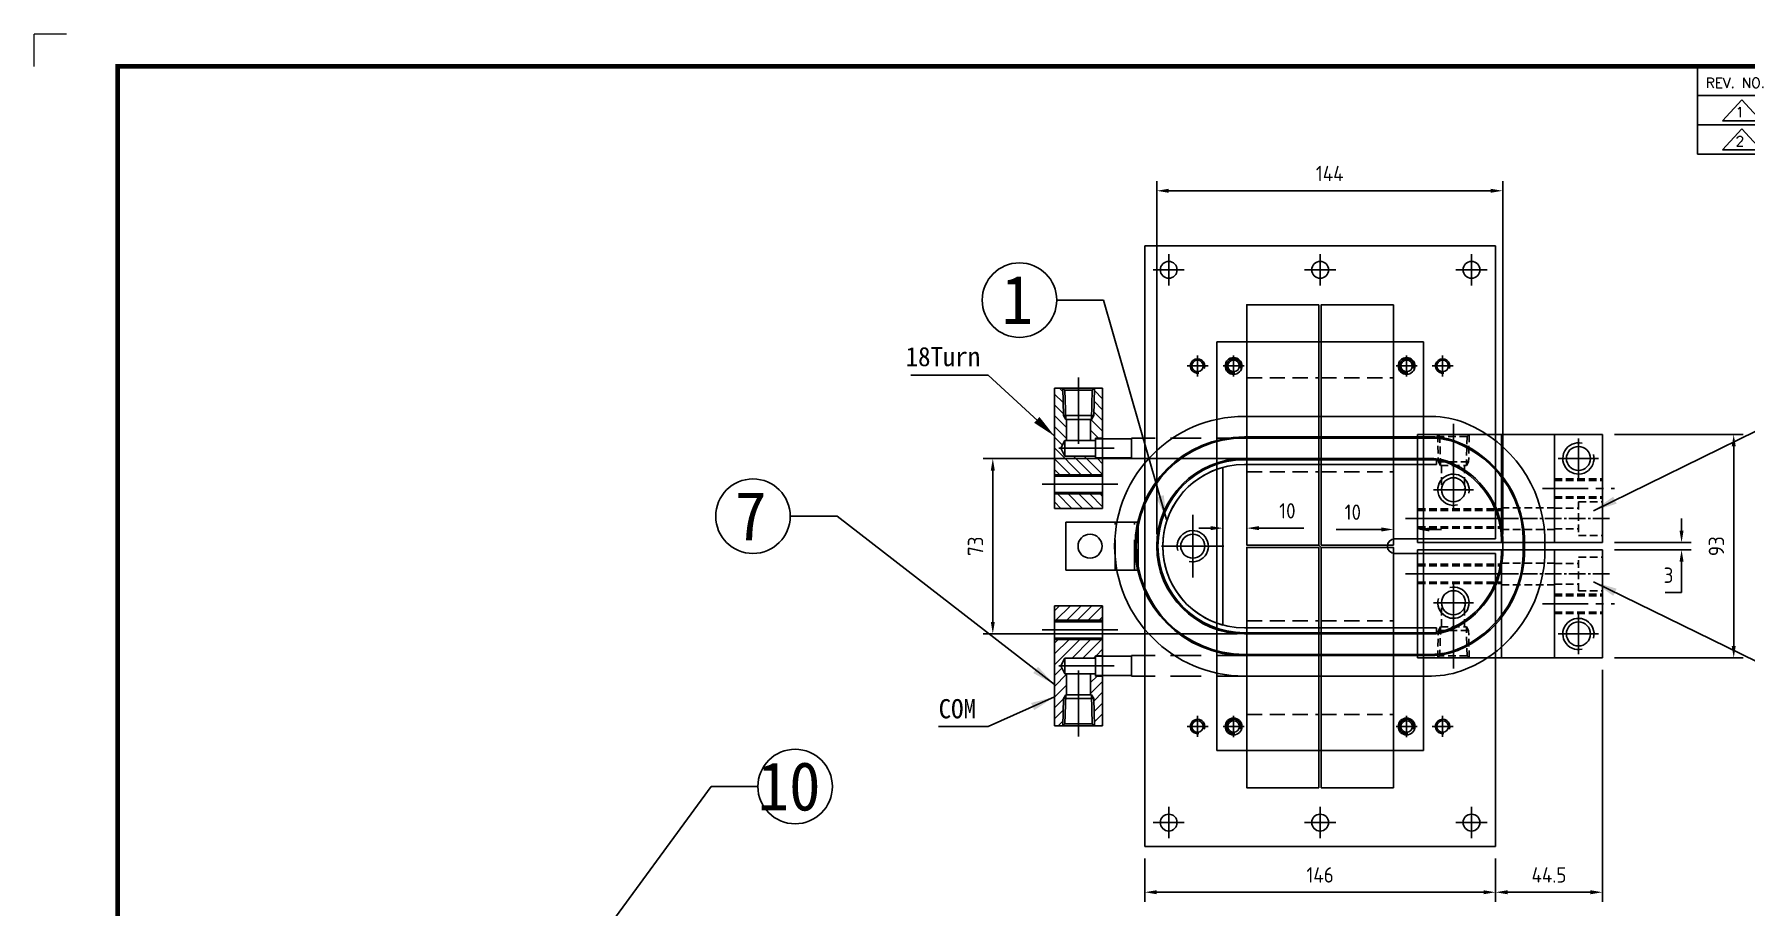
# Model space of a CAD drawing. Header units: millimetres. Extents: x 24815 to 36799, y -9299 to 5469.
# Drawn here: x 25903 to 26615, y -4658 to -4295 of the extents above; entities that cross this region are included whole.
import ezdxf
from ezdxf.enums import TextEntityAlignment as Align

# ---------------------------------------------------------------- set-up
doc = ezdxf.new("R2010")
doc.units = ezdxf.units.MM
for name, pattern in [('CENTER', [50.8, 31.75, -6.35, 6.35, -6.35]), ('CENTER1', [10, 7, -1, 1, -1]), ('CENTER2', [28.575, 19.05, -3.175, 3.175, -3.175]), ('HIDDEN', [9.525, 6.35, -3.175]), ('HIDDEN2', [4.7625, 3.175, -1.5875]), ('HIDDENX2', [19.05, 12.7, -6.35])]:
    doc.linetypes.add(name, pattern=pattern)
doc.layers.add('FORMAT-1', color=7, linetype='Continuous')
doc.styles.add('HAN', font='')
doc.styles.add('RC', font='ROMANC.SHX')
doc.styles.get("Standard").update_dxf_attribs({"font": 'ISOCP.SHX', "bigfont": 'WHGTXT.SHX'})
doc.styles.get('HAN').set_extended_font_data('GulimChe')
doc.dimstyles.new('PS-2', dxfattribs={"dimscale": 2, "dimtxt": 3.2, "dimasz": 2.5, "dimexe": 2, "dimexo": 2.5, "dimgap": 2, "dimtad": 1, "dimtoh": 1, "dimrnd": 0.05, "dimzin": 12, "dimdsep": 46, "dimtxsty": 'Standard', "dimcen": 0, "dimclrt": 2, "dimazin": 3, "dimtfac": 1, "dimtofl": 0, "dimtmove": 0, "dimatfit": 3, "dimfxl": 0, "dimtolj": 1, "dimtzin": 0, "dimarcsym": 0})

# ---------------------------------------------------------------- blocks, each defined once
blk = doc.blocks.new('format-3')
at = {"color": 3, "lineweight": 9}
for p in [(0, 286.3), (5, 291.3)]:
    blk.add_line(p, (0, 291.3), dxfattribs=at)
at = {"color": 180}
for q in [(258.97, 286.3), (414.5, 281.75)]:
    blk.add_line((258.97, 281.75), q, dxfattribs=at)
at = {"layer": 'FORMAT-1', "const_width": 0.7}
blk.add_lwpolyline([(13, 5), (13, 286.3), (414.5, 286.3), (414.5, 5)], close=True, dxfattribs=at)
at = {"color": 2, "style": 'RC'}
blk.add_text('REV. NO.', height=1.56, dxfattribs=at).set_placement((260.23, 282.95))
at = {"style": 'HAN'}
for tag, height, p in [('MODEL-NAME', 3, (386.1, 31.53)), ('SCALE', 2.7, (320.81, 26.29)), ('PART-NAME', 3, (386.1, 26.29)), ('PART-NO', 3, (386.1, 21.01)), ('DRA-BY', 3, (260.72, 19.44)), ('CH-BY', 3, (277.21, 19.44)), ('APP-BY', 3, (293.7, 19.44)), ('관련업체', 3, (333.52, 9.26)), ('DRA-DATE', 2.5, (260.72, 7.47)), ('CH-DATE', 2.5, (277.21, 7.47)), ('APP-DATE', 2.5, (293.7, 7.47))]:
    blk.add_attdef(tag, text='', height=height, dxfattribs=at).set_placement(p, align=Align.MIDDLE_CENTER)
blk = doc.blocks.new('re3')
at = {"color": 180}
for p, q in [((0, 0), (0, -4.55)), ((6.87, -0.64), (3.86, -3.91)), ((6.87, -0.64), (9.88, -3.91)), ((13.74, -4.55), (13.74, 0)), ((28.97, -4.55), (28.97, 0)), ((108.25, -4.55), (108.25, 0)), ((123.49, -4.55), (123.49, 0)), ((138.64, -4.55), (138.64, 0)), ((0, -4.55), (155.53, -4.55)), ((9.88, -3.91), (3.86, -3.91))]:
    blk.add_line(p, q, dxfattribs=at)
at = {"color": 2, "style": 'RC', "oblique": 15}
blk.add_attdef('REV.NO', text='', height=1.56, dxfattribs=at).set_placement((6.59, -2.56), align=Align.MIDDLE_CENTER)
blk.add_attdef('-1', text='', height=1.56, dxfattribs=at).set_placement((9.37, -1.66), align=Align.MIDDLE_LEFT)
at = {"color": 2, "style": 'HAN'}
for tag, p in [('REV.-DATE', (21.36, -2.28)), ('DRA.BY', (115.87, -2.28)), ('CH.BY', (131.07, -2.28)), ('APP.BY', (147.09, -2.28))]:
    blk.add_attdef(tag, text='', height=2.5, dxfattribs=at).set_placement(p, align=Align.MIDDLE_CENTER)
blk.add_attdef('DESCRIPTION-OF-REVISION', text='', height=2.5, dxfattribs=at).set_placement((31.61, -2.28), align=Align.MIDDLE_LEFT)
blk = doc.blocks.new('WADGSG')
blk.add_line((54281.5, 131541.67), (54281.5, 131607.24))
at = {"color": 1, "linetype": 'CENTER', "ltscale": 3}
for p, q in [((54269, 131587.45), (54269, 131561.45)), ((54256, 131574.45), (54282, 131574.45))]:
    blk.add_line(p, q, dxfattribs=at)
at = {"color": 3}
blk.add_circle((54269, 131574.45), 5, dxfattribs=at)
for centre, radius, start, end in [((54290.5, 131574.45), 34, 105.34948, 254.65052), ((54269, 131574.45), 6.5, 256.75792, 195.25066)]:
    blk.add_arc(centre, radius, start, end)
blk = doc.blocks.new('Wdfgs')
at = {"color": 6}
for p, q in [((54368.12, 131610.45), (54288.12, 131610.45)), ((54288.12, 131608.45), (54368.12, 131608.45)), ((54368.12, 131608.45), (54368.12, 131610.45)), ((54288.12, 131540.45), (54368.12, 131540.45)), ((54368.12, 131538.45), (54288.12, 131538.45)), ((54368.12, 131538.45), (54368.12, 131540.45))]:
    blk.add_line(p, q, dxfattribs=at)
for radius in [36, 34]:
    blk.add_arc((54288.12, 131574.45), radius, 90, 270, dxfattribs=at)
blk = doc.blocks.new('tshf')
at = {"color": 2}
for p, q in [((54420.78, 131628.45), (54498.58, 131628.45)), ((54420.78, 131619.95), (54498.58, 131619.95)), ((54420.78, 131619.45), (54498.58, 131619.45)), ((54420.78, 131610.95), (54498.58, 131610.95)), ((54528.28, 131577.97), (54528.28, 131570.93)), ((54536.77, 131578.34), (54536.77, 131570.57)), ((54537.27, 131578.34), (54537.27, 131570.57)), ((54545.76, 131578.72), (54545.76, 131570.19)), ((54420.78, 131537.95), (54498.58, 131537.95)), ((54420.78, 131529.45), (54498.58, 131529.45)), ((54420.78, 131528.95), (54498.58, 131528.95)), ((54420.78, 131520.45), (54498.58, 131520.45))]:
    blk.add_line(p, q, dxfattribs=at)
at = {"color": 1}
for p, q in [((54373.78, 131619.2), (54358.78, 131619.2)), ((54358.78, 131611.2), (54358.78, 131619.2)), ((54373.78, 131611.2), (54358.78, 131611.2)), ((54373.78, 131528.7), (54358.78, 131528.7)), ((54358.78, 131528.7), (54358.78, 131520.7)), ((54373.78, 131520.7), (54358.78, 131520.7))]:
    blk.add_line(p, q, dxfattribs=at)
at = {"color": 253, "linetype": 'HIDDENX2'}
for p, q in [((54421.78, 131619.45), (54373.78, 131619.45)), ((54373.78, 131610.95), (54373.78, 131619.45)), ((54421.78, 131610.95), (54373.78, 131610.95)), ((54421.78, 131528.95), (54373.78, 131528.95)), ((54373.78, 131528.95), (54373.78, 131520.45)), ((54421.78, 131520.45), (54373.78, 131520.45))]:
    blk.add_line(p, q, dxfattribs=at)
at = {"color": 2}
for centre, radius, start, end in [((54420.78, 131574.45), 54, 90, 270), ((54498.58, 131590.95), 37.5, 67.70991, 90), ((54492.64, 131576.45), 53.17, 2.44434, 67.70991), ((54420.78, 131574.45), 45.5, 90, 270), ((54420.78, 131574.45), 45, 90, 270), ((54498.58, 131590.95), 29, 67.70991, 90), ((54498.58, 131590.95), 28.5, 67.70991, 90), ((54492.64, 131576.45), 44.17, 2.44434, 67.70991), ((54492.64, 131576.45), 44.67, 2.44434, 67.70991), ((54420.78, 131574.45), 36.5, 90, 270), ((54498.58, 131590.95), 20, 67.70991, 90), ((54492.64, 131576.45), 35.67, 2.44434, 67.70991), ((54492.64, 131572.45), 35.67, 292.29009, 357.55566), ((54492.64, 131572.45), 44.17, 292.29009, 357.55566), ((54492.64, 131572.45), 44.67, 292.29009, 357.55566), ((54492.64, 131572.45), 53.17, 292.29009, 357.55566), ((54498.58, 131557.95), 20, 270, 292.29009), ((54498.58, 131557.95), 28.5, 270, 292.29009), ((54498.58, 131557.95), 29, 270, 292.29009), ((54498.58, 131557.95), 37.5, 270, 292.29009)]:
    blk.add_arc(centre, radius, start, end, dxfattribs=at)
blk = doc.blocks.new('aseefwAG')
at = {"color": 6}
for p, q in [((978.69, 254.27), (948.69, 254.26)), ((948.69, 254.26), (948.69, 234.26)), ((978.69, 234.27), (978.69, 254.27)), ((948.69, 234.26), (978.69, 234.27))]:
    blk.add_line(p, q, dxfattribs=at)
at = {"color": 2, "linetype": 'HIDDENX2'}
for p, q in [((950.19, 234.26), (950.19, 254.26)), ((958.19, 234.26), (958.19, 254.26))]:
    blk.add_line(p, q, dxfattribs=at)
at = {"color": 6}
blk.add_circle((968.69, 244.26), 5, dxfattribs=at)
blk = doc.blocks.new('eahf')
at = {"color": 1}
for p, q in [((54637.91, 131572.95), (54615.91, 131572.95)), ((54615.91, 131572.95), (54615.91, 131527.95)), ((54637.91, 131527.95), (54637.91, 131572.95)), ((54615.91, 131527.95), (54637.91, 131527.95))]:
    blk.add_line(p, q, dxfattribs=at)
at = {"color": 2, "linetype": 'HIDDEN2'}
for p, q in [((54615.91, 131567.45), (54637.91, 131567.45)), ((54615.91, 131558.45), (54637.91, 131558.45))]:
    blk.add_line(p, q, dxfattribs=at)
at = {"color": 1, "linetype": 'CENTER1'}
blk.add_line((54640.91, 131562.95), (54612.91, 131562.95), dxfattribs=at)
blk = doc.blocks.new('sdfghd')
at = {"color": 1, "linetype": 'CENTER', "ltscale": 3}
for p, q in [((54837.31, 131616.26), (54837.31, 131569.82)), ((54837.31, 131616.26), (54837.31, 131569.82)), ((54825.31, 131604.67), (54825.31, 131587.92)), ((54797.89, 131596.3), (54820.44, 131596.3)), ((54816.94, 131596.3), (54833.69, 131596.3))]:
    blk.add_line(p, q, dxfattribs=at)
at = {"color": 6}
for p, q in [((54847.31, 131611.3), (54802.31, 131611.3)), ((54802.31, 131611.3), (54802.31, 131576.3)), ((54814.81, 131611.3), (54814.81, 131603.3)), ((54847.31, 131611.3), (54847.31, 131576.3)), ((54847.31, 131611.15), (54847.31, 131576.3)), ((54814.81, 131603.3), (54813.14, 131603.3)), ((54813.14, 131603.3), (54813.14, 131601.76)), ((54847.31, 131576.3), (54802.31, 131576.3))]:
    blk.add_line(p, q, dxfattribs=at)
at = {"color": 2, "linetype": 'HIDDEN2'}
for p, q in [((54833.31, 131611.15), (54833.31, 131576.15)), ((54833.91, 131611.15), (54833.91, 131576.15)), ((54840.71, 131611.15), (54840.71, 131576.15)), ((54841.31, 131611.15), (54841.31, 131576.15))]:
    blk.add_line(p, q, dxfattribs=at)
at = {"color": 252, "linetype": 'HIDDEN2'}
for p, q in [((54802.31, 131602.87), (54802.31, 131589.72)), ((54803.2, 131601.99), (54802.31, 131602.87)), ((54815.28, 131601.68), (54803.2, 131601.99)), ((54803.2, 131590.6), (54803.2, 131601.99)), ((54813.71, 131590.01), (54813.71, 131602.58)), ((54815.28, 131601.68), (54815.28, 131590.92)), ((54815.28, 131601.3), (54825.39, 131601.3)), ((54815.28, 131591.65), (54825.31, 131591.65)), ((54802.31, 131589.72), (54803.2, 131590.6)), ((54803.2, 131590.6), (54815.28, 131590.92))]:
    blk.add_line(p, q, dxfattribs=at)
blk.add_line((54805.36, 131602.8), (54802.31, 131602.8))
for points in [[(54802.31, 131602.87), (54813.71, 131602.58), (54815.28, 131601.68)], [(54802.31, 131589.72), (54813.71, 131590.01), (54815.28, 131590.92)]]:
    blk.add_lwpolyline(points, dxfattribs=at)
at = {"color": 3}
blk.add_circle((54825.31, 131596.3), 5, dxfattribs=at)
at = {"color": 6}
blk.add_arc((54846.81, 131611.29), 35, 195.79842, 269.18146, dxfattribs=at)
blk.add_arc((54825.31, 131596.3), 6.5, 74.74934, 13.24208)
blk = doc.blocks.new('asg')
at = {"color": 1, "linetype": 'CENTER', "ltscale": 3}
for p, q in [((54842.11, 131702.48), (54842.11, 131656.03)), ((54854.11, 131690.89), (54854.11, 131674.14)), ((54862.49, 131682.51), (54845.74, 131682.51)), ((54881.54, 131682.51), (54858.99, 131682.51))]:
    blk.add_line(p, q, dxfattribs=at)
at = {"color": 6}
for p, q in [((54832.11, 131697.51), (54877.11, 131697.51)), ((54832.11, 131697.51), (54832.11, 131662.51)), ((54832.11, 131697.37), (54832.11, 131662.51)), ((54864.61, 131697.51), (54864.61, 131689.51)), ((54877.11, 131697.51), (54877.11, 131662.51)), ((54864.61, 131689.51), (54866.29, 131689.51)), ((54866.29, 131689.51), (54866.29, 131687.98)), ((54832.11, 131662.51), (54877.11, 131662.51))]:
    blk.add_line(p, q, dxfattribs=at)
at = {"color": 2, "linetype": 'HIDDEN2'}
for p, q in [((54838.11, 131697.37), (54838.11, 131662.37)), ((54838.71, 131697.37), (54838.71, 131662.37)), ((54845.51, 131697.37), (54845.51, 131662.37)), ((54846.11, 131697.37), (54846.11, 131662.37))]:
    blk.add_line(p, q, dxfattribs=at)
at = {"color": 252, "linetype": 'HIDDEN2'}
for p, q in [((54864.14, 131687.51), (54854.04, 131687.51)), ((54864.14, 131687.89), (54876.23, 131688.21)), ((54864.14, 131687.89), (54864.14, 131677.13)), ((54865.71, 131676.23), (54865.71, 131688.8)), ((54876.23, 131688.21), (54877.11, 131689.09)), ((54876.23, 131676.82), (54876.23, 131688.21)), ((54877.11, 131689.09), (54877.11, 131675.93)), ((54864.14, 131677.87), (54854.11, 131677.87)), ((54876.23, 131676.82), (54864.14, 131677.13)), ((54877.11, 131675.93), (54876.23, 131676.82))]:
    blk.add_line(p, q, dxfattribs=at)
blk.add_line((54874.07, 131689.01), (54877.11, 131689.01))
for points in [[(54877.11, 131689.09), (54865.71, 131688.8), (54864.14, 131687.89)], [(54877.11, 131675.93), (54865.71, 131676.23), (54864.14, 131677.13)]]:
    blk.add_lwpolyline(points, dxfattribs=at)
at = {"color": 3}
blk.add_circle((54854.11, 131682.51), 5, dxfattribs=at)
at = {"color": 6}
blk.add_arc((54832.61, 131697.51), 35, 270.81854, 344.20158, dxfattribs=at)
blk.add_arc((54854.11, 131682.51), 6.5, 256.75792, 195.25066)
blk = doc.blocks.new('*D1110')
at = {"color": 0, "lineweight": -2}
for p, q in [((26588.25, -4501.85), (26588.25, -4496.85)), ((26560.33, -4506.85), (26592.25, -4506.85)), ((26560.33, -4509.85), (26592.25, -4509.85)), ((26588.25, -4514.85), (26588.25, -4527.62)), ((26588.25, -4527.62), (26581.42, -4527.62))]:
    blk.add_line(p, q, dxfattribs=at)
at = {"color": 0}
for points in [[(26587.41, -4501.85), (26589.08, -4501.85), (26588.25, -4506.85)], [(26587.41, -4514.85), (26589.08, -4514.85), (26588.25, -4509.85)]]:
    blk.add_solid(points, dxfattribs=at)
at = {"layer": 'Defpoints', "color": 0}
for p in [(26555.33, -4506.85), (26555.33, -4509.85), (26588.25, -4509.85)]:
    blk.add_point(p, dxfattribs=at)
at = {"color": 2, "insert": (26582.83, -4520.42), "char_height": 6.4, "attachment_point": 5}
blk.add_mtext('\\A1;3', dxfattribs=at)
blk = doc.blocks.new('*D1121')
at = {"color": 0, "lineweight": -2}
for p, q in [((26369.83, -4503.35), (26369.83, -4356.47)), ((26513.83, -4503.35), (26513.83, -4356.47)), ((26374.83, -4360.47), (26508.83, -4360.47))]:
    blk.add_line(p, q, dxfattribs=at)
at = {"color": 0}
for points in [[(26374.83, -4359.63), (26374.83, -4361.3), (26369.83, -4360.47)], [(26508.83, -4359.63), (26508.83, -4361.3), (26513.83, -4360.47)]]:
    blk.add_solid(points, dxfattribs=at)
at = {"layer": 'Defpoints', "color": 0}
for p in [(26513.83, -4360.47), (26369.83, -4508.35), (26513.83, -4508.35)]:
    blk.add_point(p, dxfattribs=at)
at = {"color": 2, "insert": (26441.83, -4353.27), "char_height": 6.4, "attachment_point": 5}
blk.add_mtext('\\A1;144', dxfattribs=at)
blk = doc.blocks.new('*D1122')
at = {"color": 0, "lineweight": -2}
for p, q in [((26403.33, -4471.85), (26297.62, -4471.85)), ((26301.62, -4476.85), (26301.62, -4539.85)), ((26403.33, -4544.85), (26297.62, -4544.85))]:
    blk.add_line(p, q, dxfattribs=at)
at = {"color": 0}
for points in [[(26300.79, -4476.85), (26302.45, -4476.85), (26301.62, -4471.85)], [(26300.79, -4539.85), (26302.45, -4539.85), (26301.62, -4544.85)]]:
    blk.add_solid(points, dxfattribs=at)
at = {"layer": 'Defpoints', "color": 0}
for p in [(26408.33, -4471.85), (26301.62, -4544.85), (26408.33, -4544.85)]:
    blk.add_point(p, dxfattribs=at)
at = {"color": 2, "insert": (26294.42, -4508.35), "char_height": 6.4, "attachment_point": 5, "rotation": 90}
blk.add_mtext('\\A1;73', dxfattribs=at)
blk = doc.blocks.new('*D1123')
at = {"color": 0, "lineweight": -2}
for p, q in [((26560.33, -4461.85), (26613.95, -4461.85)), ((26609.95, -4466.85), (26609.95, -4549.85)), ((26560.33, -4554.85), (26613.95, -4554.85))]:
    blk.add_line(p, q, dxfattribs=at)
at = {"color": 0}
for points in [[(26609.12, -4466.85), (26610.79, -4466.85), (26609.95, -4461.85)], [(26609.12, -4549.85), (26610.79, -4549.85), (26609.95, -4554.85)]]:
    blk.add_solid(points, dxfattribs=at)
at = {"layer": 'Defpoints', "color": 0}
for p in [(26555.33, -4461.85), (26555.33, -4554.85), (26609.95, -4554.85)]:
    blk.add_point(p, dxfattribs=at)
at = {"color": 2, "insert": (26602.75, -4508.35), "char_height": 6.4, "attachment_point": 5, "rotation": 90}
blk.add_mtext('\\A1;93', dxfattribs=at)
blk = doc.blocks.new('*D1107')
at = {"color": 0, "lineweight": -2}
for p, q in [((26392.33, -4500.83), (26387.33, -4500.83)), ((26397.33, -4503.35), (26397.33, -4496.83)), ((26407.33, -4502.85), (26407.33, -4496.83)), ((26412.33, -4500.83), (26431.09, -4500.83))]:
    blk.add_line(p, q, dxfattribs=at)
at = {"color": 0}
for points in [[(26392.33, -4499.99), (26392.33, -4501.66), (26397.33, -4500.83)], [(26412.33, -4499.99), (26412.33, -4501.66), (26407.33, -4500.83)]]:
    blk.add_solid(points, dxfattribs=at)
at = {"layer": 'Defpoints', "color": 0}
for p in [(26407.33, -4500.83), (26397.33, -4508.35), (26407.33, -4507.85)]:
    blk.add_point(p, dxfattribs=at)
at = {"color": 2, "insert": (26424.21, -4493.63), "char_height": 6.4, "attachment_point": 5}
blk.add_mtext('\\A1;10', dxfattribs=at)
blk = doc.blocks.new('*D1108')
at = {"color": 0, "lineweight": -2}
for p, q in [((26463.33, -4501.39), (26444.56, -4501.39)), ((26468.33, -4501.85), (26468.33, -4497.39)), ((26478.33, -4501.85), (26478.33, -4497.39)), ((26483.33, -4501.39), (26488.33, -4501.39))]:
    blk.add_line(p, q, dxfattribs=at)
at = {"color": 0}
for points in [[(26463.33, -4500.55), (26463.33, -4502.22), (26468.33, -4501.39)], [(26483.33, -4500.55), (26483.33, -4502.22), (26478.33, -4501.39)]]:
    blk.add_solid(points, dxfattribs=at)
at = {"layer": 'Defpoints', "color": 0}
for p in [(26468.33, -4501.39), (26468.33, -4506.85), (26478.33, -4506.85)]:
    blk.add_point(p, dxfattribs=at)
at = {"color": 2, "insert": (26451.44, -4494.19), "char_height": 6.4, "attachment_point": 5}
blk.add_mtext('\\A1;10', dxfattribs=at)
blk = doc.blocks.new('W3FCDSERTF')
at = {"color": 40}
for p, q in [((17905.8, -33979), (17905.8, -34065)), ((17905.8, -33979), (18075.8, -33979)), ((18075.8, -33979), (18075.8, -34065)), ((17905.8, -34065), (18075.8, -34065))]:
    blk.add_line(p, q, dxfattribs=at)
at = {"color": 1, "linetype": 'CENTER2'}
for p, q in [((17915.8, -33981.62), (17915.8, -33990.38)), ((18065.8, -33981.62), (18065.8, -33990.38)), ((17911.42, -33986), (17920.18, -33986)), ((18070.18, -33986), (18061.42, -33986)), ((17911.42, -34058), (17920.18, -34058)), ((17915.8, -34062.38), (17915.8, -34053.62)), ((18070.18, -34058), (18061.42, -34058)), ((18065.8, -34062.38), (18065.8, -34053.62))]:
    blk.add_line(p, q, dxfattribs=at)
at = {"color": 40}
for centre in [(17915.8, -33986), (18065.8, -33986), (17915.8, -34058), (18065.8, -34058)]:
    blk.add_circle(centre, 3.5, dxfattribs=at)
blk = doc.blocks.new('QWERFCWE5RTF')
at = {"color": 0, "linetype": 'CENTER2'}
blk.add_line((18132.26, -34251.01), (18132.26, -34281.01), dxfattribs=at)
at = {"color": 1}
for p, q in [((18154.76, -34256.01), (18109.76, -34256.01)), ((18109.76, -34256.01), (18109.76, -34276.01)), ((18154.76, -34256.01), (18154.76, -34276.01)), ((18154.76, -34276.01), (18109.76, -34276.01)), ((18154.76, -34276.01), (18109.76, -34276.01))]:
    blk.add_line(p, q, dxfattribs=at)
at = {"color": 1, "linetype": 'CENTER', "ltscale": 3}
for p, q in [((18119.76, -34257.63), (18119.76, -34274.39)), ((18111.39, -34266.01), (18128.14, -34266.01))]:
    blk.add_line(p, q, dxfattribs=at)
at = {"color": 2, "linetype": 'HIDDEN2'}
for p, q in [((18128.26, -34256.01), (18128.26, -34276.01)), ((18128.86, -34256.01), (18128.86, -34276.01)), ((18135.66, -34256.01), (18135.66, -34276.01)), ((18136.26, -34256.01), (18136.26, -34276.01)), ((18140.46, -34256.01), (18140.46, -34266.01)), ((18149.06, -34256.01), (18149.06, -34266.01)), ((18137.76, -34266.01), (18151.76, -34266.01)), ((18137.76, -34266.01), (18137.76, -34276.01)), ((18151.76, -34266.01), (18151.76, -34276.01))]:
    blk.add_line(p, q, dxfattribs=at)
at = {"color": 1, "linetype": 'CENTER1'}
blk.add_line((18144.76, -34279.01), (18144.76, -34253.01), dxfattribs=at)
at = {"color": 3}
blk.add_circle((18119.76, -34266.01), 5, dxfattribs=at)
blk.add_arc((18119.76, -34266.01), 6.5, 254.74934, 193.24208)
blk = doc.blocks.new('QW3EFCWEW4RT')
h = blk.add_hatch()
h.set_pattern_fill('ANSI31', color=256, style=0)
h.set_pattern_definition([(45, (20879.2575, 78.3932), (-2.24506403, 2.24506403), [])])
h.paths.add_polyline_path([(17403.69, -34509.93), (17403.69, -34513.35), (17415.09, -34513.64), (17416.66, -34514.55), (17416.66, -34514.93), (17425.44, -34514.93), (17425.44, -34512.93), (17424.44, -34512.93), (17424.44, -34509.93)], flags=17)
h.paths.add_polyline_path([(17416.66, -34524.93), (17416.66, -34525.31), (17415.09, -34526.21), (17403.69, -34526.5), (17403.69, -34529.93), (17439.69, -34529.93), (17439.69, -34509.93), (17432.94, -34509.93), (17432.94, -34512.93), (17431.94, -34512.93), (17431.94, -34525.6), (17428.69, -34527.37), (17425.44, -34525.6), (17425.44, -34524.93)])
h.paths.add_polyline_path([(17453.69, -34509.93), (17447.69, -34509.93), (17447.69, -34529.93), (17453.69, -34529.93)])
at = {"color": 1, "linetype": 'CENTER', "ltscale": 3}
for p, q in [((17428.69, -34528.16), (17428.69, -34505.16)), ((17443.69, -34535.03), (17443.69, -34503.59)), ((17399.27, -34519.93), (17426.82, -34519.93))]:
    blk.add_line(p, q, dxfattribs=at)
at = {"color": 1}
for p, q in [((17403.69, -34509.93), (17453.69, -34509.93)), ((17403.69, -34509.93), (17403.69, -34529.93)), ((17416.66, -34514.93), (17425.44, -34514.93)), ((17424.44, -34509.93), (17424.44, -34512.93)), ((17424.44, -34512.93), (17432.94, -34512.93)), ((17425.44, -34512.93), (17425.44, -34525.6)), ((17431.94, -34512.93), (17431.94, -34525.6)), ((17432.94, -34509.93), (17432.94, -34512.93)), ((17453.69, -34509.93), (17453.69, -34529.93)), ((17403.69, -34529.93), (17453.69, -34529.93)), ((17416.66, -34524.93), (17425.44, -34524.93)), ((17425.44, -34525.6), (17428.69, -34527.37)), ((17431.94, -34525.6), (17425.44, -34525.6)), ((17431.94, -34525.6), (17428.69, -34527.37))]:
    blk.add_line(p, q, dxfattribs=at)
at = {"color": 2}
blk.add_line((17403.69, -34511.53), (17403.69, -34525.83), dxfattribs=at)
for p, q in [((17403.69, -34513.35), (17403.69, -34526.5)), ((17404.58, -34514.23), (17403.69, -34513.35)), ((17404.58, -34525.62), (17404.58, -34514.23)), ((17415.09, -34526.21), (17415.09, -34513.64)), ((17416.66, -34514.55), (17416.66, -34525.31)), ((17439.69, -34529.93), (17439.69, -34509.93)), ((17447.69, -34529.93), (17447.69, -34509.93)), ((17403.69, -34526.5), (17404.58, -34525.62))]:
    blk.add_line(p, q)
at = {"color": 3}
for p, q in [((17416.66, -34514.55), (17404.58, -34514.23)), ((17440.29, -34529.93), (17440.29, -34509.93)), ((17447.09, -34529.93), (17447.09, -34509.93)), ((17404.58, -34525.62), (17416.66, -34525.31))]:
    blk.add_line(p, q, dxfattribs=at)
for points in [[(17403.69, -34513.35), (17415.09, -34513.64), (17416.66, -34514.55)], [(17403.69, -34526.5), (17415.09, -34526.21), (17416.66, -34525.31)]]:
    blk.add_lwpolyline(points)
blk = doc.blocks.new('*D1124')
at = {"color": 0, "lineweight": -2}
for p, q in [((26364.83, -4638.35), (26364.83, -4656.32)), ((26510.83, -4638.35), (26510.83, -4656.32)), ((26505.83, -4652.32), (26369.83, -4652.32))]:
    blk.add_line(p, q, dxfattribs=at)
at = {"color": 0}
for points in [[(26369.83, -4651.49), (26369.83, -4653.16), (26364.83, -4652.32)], [(26505.83, -4651.49), (26505.83, -4653.16), (26510.83, -4652.32)]]:
    blk.add_solid(points, dxfattribs=at)
at = {"layer": 'Defpoints', "color": 0}
for p in [(26364.83, -4633.35), (26510.83, -4633.35), (26364.83, -4652.32)]:
    blk.add_point(p, dxfattribs=at)
at = {"color": 2, "insert": (26437.83, -4645.12), "char_height": 6.4, "attachment_point": 5}
blk.add_mtext('\\A1;146', dxfattribs=at)
blk = doc.blocks.new('*D1125')
at = {"color": 0, "lineweight": -2}
for p, q in [((26555.33, -4559.85), (26555.33, -4656.32)), ((26510.83, -4638.35), (26510.83, -4656.32)), ((26515.83, -4652.32), (26550.33, -4652.32))]:
    blk.add_line(p, q, dxfattribs=at)
at = {"color": 0}
for points in [[(26515.83, -4651.49), (26515.83, -4653.16), (26510.83, -4652.32)], [(26550.33, -4651.49), (26550.33, -4653.16), (26555.33, -4652.32)]]:
    blk.add_solid(points, dxfattribs=at)
at = {"layer": 'Defpoints', "color": 0}
for p in [(26555.33, -4554.85), (26510.83, -4633.35), (26555.33, -4652.32)]:
    blk.add_point(p, dxfattribs=at)
at = {"color": 2, "insert": (26533.08, -4645.12), "char_height": 6.4, "attachment_point": 5}
blk.add_mtext('\\A1;44.5', dxfattribs=at)
blk = doc.blocks.new('qw33erdcw4e4rt')
at = {"color": 40}
for p, q in [((17883.34, -34082.72), (17883.34, -33936.72)), ((18133.34, -33936.72), (17883.34, -33936.72)), ((18133.34, -34082.72), (18133.34, -33936.72)), ((18005.34, -34040.72), (18005.34, -34082.72)), ((18011.34, -34040.72), (18011.34, -34082.72)), ((18005.34, -34082.72), (17883.34, -34082.72)), ((18133.34, -34082.72), (18011.34, -34082.72))]:
    blk.add_line(p, q, dxfattribs=at)
at = {"color": 1, "linetype": 'CENTER2'}
for p, q in [((17893.34, -33953.22), (17893.34, -33940.22)), ((18123.34, -33953.22), (18123.34, -33940.22)), ((17886.84, -33946.72), (17899.84, -33946.72)), ((18129.84, -33946.72), (18116.84, -33946.72)), ((17928.96, -33958.72), (17937.71, -33958.72)), ((17933.34, -33954.35), (17933.34, -33963.1)), ((18087.71, -33958.72), (18078.96, -33958.72)), ((18083.34, -33954.35), (18083.34, -33963.1)), ((17928.96, -33973.72), (17937.71, -33973.72)), ((17933.34, -33969.35), (17933.34, -33978.1)), ((18087.71, -33973.72), (18078.96, -33973.72)), ((18083.34, -33969.35), (18083.34, -33978.1)), ((17893.34, -34016.22), (17893.34, -34003.22)), ((18123.34, -34016.22), (18123.34, -34003.22)), ((17886.84, -34009.72), (17899.84, -34009.72)), ((18129.84, -34009.72), (18116.84, -34009.72)), ((17928.96, -34045.72), (17937.71, -34045.72)), ((17933.34, -34050.1), (17933.34, -34041.35)), ((18087.71, -34045.72), (18078.96, -34045.72)), ((18083.34, -34050.1), (18083.34, -34041.35)), ((17933.34, -34065.1), (17933.34, -34056.35)), ((18083.34, -34065.1), (18083.34, -34056.35)), ((17893.34, -34066.22), (17893.34, -34079.22)), ((17928.96, -34060.72), (17937.71, -34060.72)), ((18087.71, -34060.72), (18078.96, -34060.72)), ((18123.34, -34066.22), (18123.34, -34079.22)), ((17886.84, -34072.72), (17899.84, -34072.72)), ((18129.84, -34072.72), (18116.84, -34072.72))]:
    blk.add_line(p, q, dxfattribs=at)
at = {"color": 40}
for centre in [(17893.34, -33946.72), (18123.34, -33946.72), (17893.34, -34009.72), (18123.34, -34009.72), (17893.34, -34072.72), (18123.34, -34072.72)]:
    blk.add_circle(centre, 3.5, dxfattribs=at)
for centre in [(17933.34, -33958.72), (18083.34, -33958.72), (17933.34, -33973.72), (18083.34, -33973.72), (17933.34, -34045.72), (18083.34, -34045.72), (17933.34, -34060.72), (18083.34, -34060.72)]:
    blk.add_circle(centre, 2.4)
at = {"color": 3}
for centre in [(17933.34, -33958.72), (18083.34, -33958.72), (17933.34, -33973.72), (18083.34, -33973.72), (17933.34, -34045.72), (18083.34, -34045.72), (17933.34, -34060.72), (18083.34, -34060.72)]:
    blk.add_arc(centre, 3, 249.09255, 189.42765, dxfattribs=at)
at = {"color": 40}
blk.add_arc((18008.34, -34040.72), 3, 0, 180, dxfattribs=at)
blk = doc.blocks.new('A$C28676D40')
at = {"color": 2, "linetype": 'HIDDEN'}
for p, q in [((-69.5, 0), (-69.5, 30)), ((-30.5, 0), (-30.5, 30))]:
    blk.add_line(p, q, dxfattribs=at)
at = {"color": 250}
blk.add_lwpolyline([(-100, 30), (0, 30), (0, 0), (-100, 0)], close=True, dxfattribs=at)

msp = doc.modelspace()

# ---------------------------------------------------------------- linework, layer by layer
msp.add_line((26438.327, -4508.852), (26437.327, -4507.852))
for centre in [(26312.72, -4405.967), (26201.804, -4495.87), (26219.366, -4608.338)]:
    msp.add_circle(centre, 15.503)

# ---------------------------------------------------------------- block references
at = {"xscale": 2.673000000002503, "yscale": 2.673000000002503, "zscale": 2.673000000002503}
msp.add_blockref('format-3', (25902.7, -5073.977), dxfattribs=at)
ref = msp.add_blockref('re3', (26594.916, -4320.859), dxfattribs=dict(xscale=2.673000000002503, yscale=2.673000000002503, zscale=2.673000000002503))
ref.add_attrib('REV.NO', '1', dxfattribs={"color": 2, "height": 4.17, "style": 'RC'}).set_placement((26612.527, -4327.695), align=Align.MIDDLE_CENTER)
ref = msp.add_blockref('re3', (26594.916, -4333.021), dxfattribs=dict(xscale=2.673000000002503, yscale=2.673000000002503, zscale=2.673000000002503))
ref.add_attrib('REV.NO', '2', dxfattribs={"color": 2, "height": 4.17, "style": 'RC'}).set_placement((26612.527, -4339.857), align=Align.MIDDLE_CENTER)
for name, p, rotation in [('qw33erdcw4e4rt', (-7571.898, -22516.688), 90), ('A$C28676D40', (26407.327, -4507.852), 270), ('A$C28676D40', (26438.327, -4507.852), 270), ('W3FCDSERTF', (60459.827, 13482.444), 270), ('QW3EFCWEW4RT', (60857.253, 12961.091), 270), ('asg', (158175.839, -59338.965), 90), ('sdfghd', (158089.623, -59357.166), 90), ('QWERFCWE5RTF', (-7720.683, -22664.617), 90)]:
    msp.add_blockref(name, p, dxfattribs=dict(rotation=rotation))
for name, p in [('tshf', (-28014.449, -136082.806)), ('Wdfgs', (-27881.789, -136082.806)), ('WADGSG', (-27884.171, -136082.806)), ('eahf', (-28102.579, -136082.806))]:
    msp.add_blockref(name, p)
at = {"xscale": -1}
for name, p, rotation in [('eahf', (-28102.579, 127066.101), 180), ('QWERFCWE5RTF', (-7720.683, 13647.912), 90), ('A$C28676D40', (26407.327, -4508.852), 270), ('A$C28676D40', (26438.327, -4508.852), 270), ('QW3EFCWEW4RT', (60857.253, -21986.84), 270)]:
    msp.add_blockref(name, p, dxfattribs=dict(at, rotation=rotation))
msp.add_blockref('aseefwAG', (27310.766, -4752.617), dxfattribs=at)

# ---------------------------------------------------------------- texts
at = {"color": 2, "style": 'HAN'}
for s, height, p in [('1', 20.25, (26305.258, -4415.936)), ('18Turn', 8, (26265.356, -4433.446)), ('7', 20.25, (26194.342, -4505.839)), ('COM', 8, (26279.095, -4579.974)), ('10', 20.25, (26203.763, -4618.307))]:
    msp.add_text(s, height=height, dxfattribs=at).set_placement(p)

# ---------------------------------------------------------------- dimensions: what is measured, and where the dimension line sits
for base, p1, p2, picture, middle in [((26513.826, -4360.465), (26369.827, -4508.352), (26513.826, -4508.352), '*D1121', (26441.827, -4353.265)), ((26407.327, -4500.825), (26397.327, -4508.352), (26407.327, -4507.852), '*D1107', (26424.209, -4493.625)), ((26468.327, -4501.386), (26478.327, -4506.852), (26468.327, -4506.852), '*D1108', (26451.444, -4494.186)), ((26555.327, -4652.323), (26510.827, -4633.352), (26555.327, -4554.852), '*D1125', (26533.077, -4645.123)), ((26364.827, -4652.323), (26510.827, -4633.352), (26364.827, -4633.352), '*D1124', (26437.827, -4645.123))]:
    dim = msp.add_linear_dim(base=base, p1=p1, p2=p2, dimstyle='PS-2')
    dim.commit()
    dim.dimension.update_dxf_attribs({"geometry": picture, "text_midpoint": middle})
for base, p1, p2, picture, middle in [((26609.954, -4554.852), (26555.327, -4461.852), (26555.327, -4554.852), '*D1123', (26602.754, -4508.352)), ((26301.62, -4544.852), (26408.334, -4471.852), (26408.334, -4544.852), '*D1122', (26294.42, -4508.352))]:
    dim = msp.add_linear_dim(base=base, p1=p1, p2=p2, angle=90, dimstyle='PS-2')
    dim.commit()
    dim.dimension.update_dxf_attribs({"geometry": picture, "text_midpoint": middle})
dim = msp.add_linear_dim(base=(26588.245, -4509.852), p1=(26555.327, -4506.852), p2=(26555.327, -4509.852), angle=90, dimstyle='PS-2')
dim.commit()
dim.dimension.update_dxf_attribs({"geometry": '*D1110', "text_midpoint": (26582.833, -4527.623), "dimtype": 160})

# ---------------------------------------------------------------- leaders
for points in [[(26373.946, -4497.175), (26347.698, -4405.967), (26328.223, -4405.967)], [(26327.327, -4462.554), (26299.633, -4437.233), (26267.484, -4437.233)], [(26551.554, -4493.59), (26619.402, -4460.321), (26638.878, -4460.321)], [(26327.327, -4565.943), (26236.783, -4495.87), (26217.307, -4495.87)], [(26551.554, -4523.112), (26619.402, -4556.382), (26638.878, -4556.382)], [(26327.327, -4571.007), (26299.633, -4583.355), (26279.015, -4583.355)], [(26125.625, -4688.6), (26184.387, -4608.338), (26203.863, -4608.338)]]:
    msp.add_leader(points, dimstyle='PS-2', override={"dimasz": 5, "dimgap": 2, "dimtad": 0})

doc.saveas('drawing.dxf')
